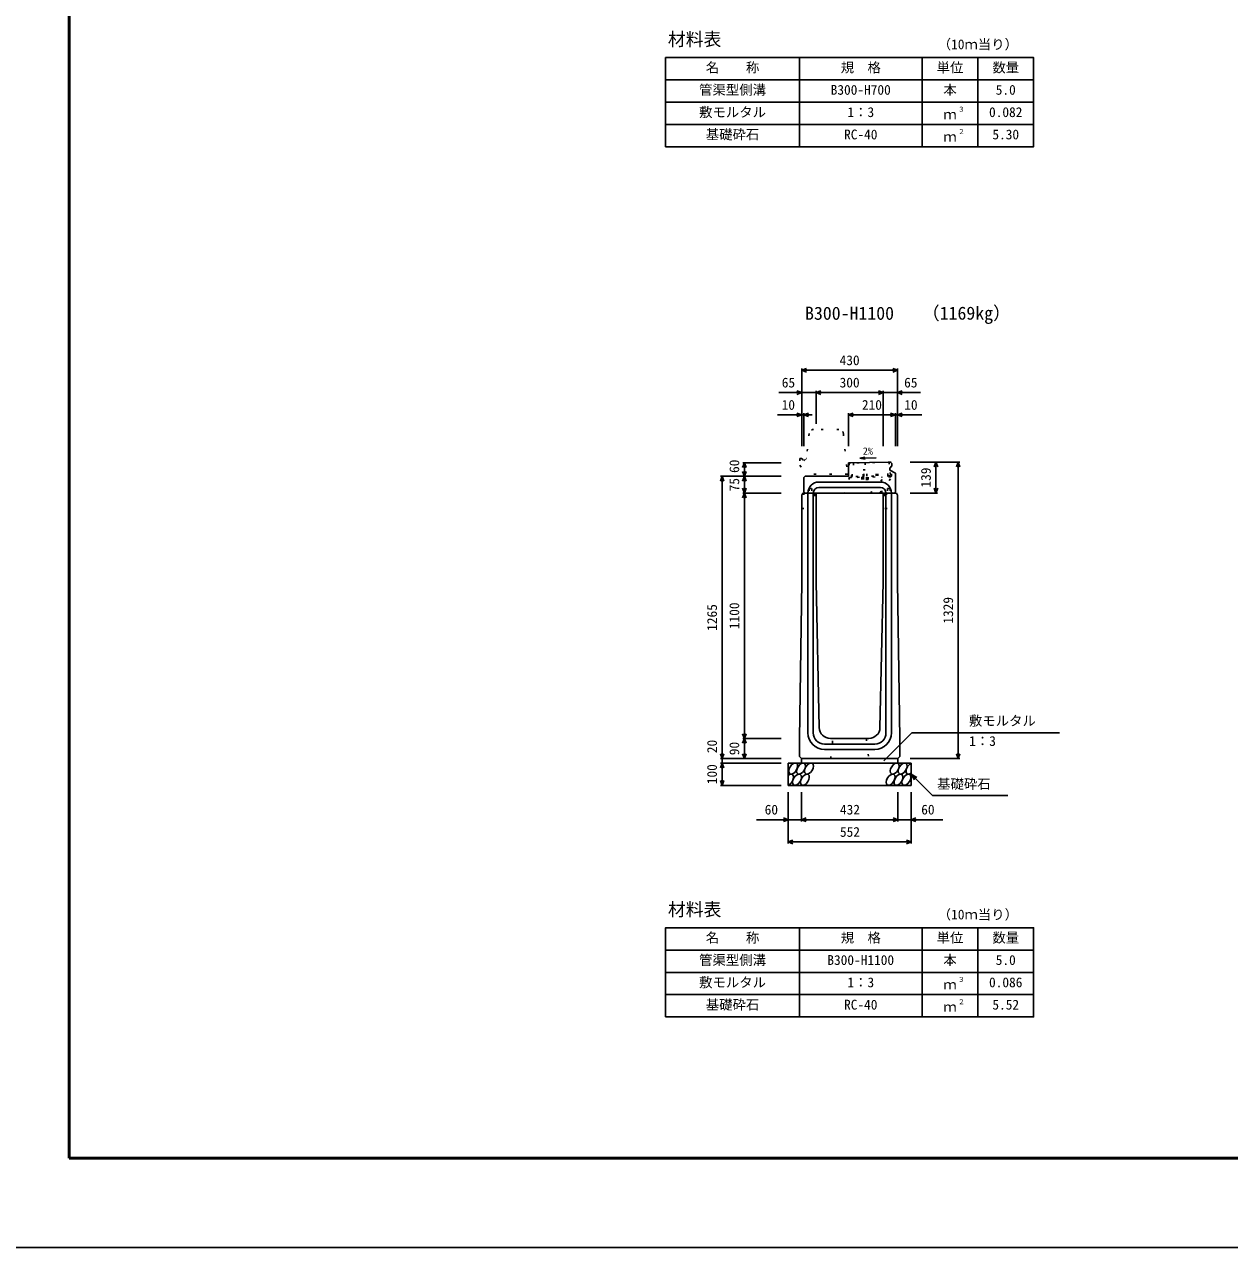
# Model space of a CAD drawing. Units: millimetres, scale not verified. Extents: x -12600 to 12600, y -5940 to 5940.
# Drawn here: x -4000 to 1403, y -5940 to -458 of the extents above; entities that cross this region are included whole.
import ezdxf
from ezdxf.enums import TextEntityAlignment as Align

# ---------------------------------------------------------------- set-up
doc = ezdxf.new("R2010")
doc.units = ezdxf.units.MM
doc.header["$LTSCALE"] = 40
doc.linetypes.add('DOTTED', pattern=[1.75, 0.25, -1.5])
for name, color, linetype, lineweight in [('0-0_DIM', 7, 'Continuous', 25), ('0-1_Defpoints', 5, 'Continuous', 25), ('0-2_HATCH', 6, 'Continuous', 25), ('0-3_HYO', 3, 'Continuous', 25), ('0-4_HYO2', 4, 'Continuous', 25), ('0-5_OUTLINE', 3, 'Continuous', 25), ('0-6_OUTLINE2', 4, 'DOTTED', 25), ('0-7_TXT', 7, 'Continuous', 25), ('0-8_WAKU', 3, 'Continuous', 25)]:
    doc.layers.add(name, color=color, linetype=linetype, lineweight=lineweight)
doc.styles.add('ＭＳ ゴシック', font='')
doc.styles.get('ＭＳ ゴシック').set_extended_font_data('MS Gothic')

msp = doc.modelspace()

# ---------------------------------------------------------------- linework, layer by layer
at = {"layer": '0-0_DIM'}
for p, q in [((-515, -2348.54), (-515, -2001.04)), ((-85, -2008.54), (-515, -2008.54)), ((-85, -2348.54), (-85, -2001.04)), ((-515, -2108.54), (-616.98, -2108.54)), ((-450, -2108.54), (-515, -2108.54)), ((-450, -2101.04), (-450, -2248.54)), ((-450, -2108.54), (-150, -2108.54)), ((-150, -2101.04), (-150, -2348.54)), ((-85, -2108.54), (-150, -2108.54)), ((-85, -2108.54), (16.98, -2108.54)), ((-623.38, -2208.54), (-515, -2208.54)), ((-505, -2208.54), (-515, -2208.54)), ((-505, -2201.04), (-505, -2348.54)), ((-468.7, -2208.54), (-505, -2208.54)), ((-305, -2201.04), (-305, -2348.54)), ((-305, -2208.54), (-95, -2208.54)), ((-95, -2201.04), (-95, -2348.54)), ((-95, -2208.54), (-85, -2208.54)), ((23.38, -2208.54), (-85, -2208.54)), ((-779.5, -2423.54), (-607, -2423.54)), ((-772, -2423.54), (-772, -2483.54)), ((194.5, -2419.54), (-28, -2419.54)), ((87, -2419.54), (87, -2558.54)), ((187, -2419.54), (187, -3748.54)), ((-879.5, -2483.54), (-607, -2483.54)), ((-872, -2483.54), (-872, -3748.54)), ((-772, -2558.54), (-772, -2483.54)), ((-779.5, -2558.54), (-607, -2558.54)), ((-772, -2558.54), (-772, -3658.54)), ((94.5, -2558.54), (-28, -2558.54)), ((-779.5, -3658.54), (-607, -3658.54)), ((-772, -3658.54), (-772, -3748.54)), ((-146.89, -3759.35), (-20.66, -3633.11)), ((-20.66, -3633.11), (640.81, -3633.11)), ((-879.5, -3748.54), (-607, -3748.54)), ((-879.5, -3768.54), (-607, -3768.54)), ((-872, -3748.54), (-872, -3768.54)), ((-872, -3768.54), (-872, -3868.54)), ((194.5, -3748.54), (-28, -3748.54)), ((-24, -3818.54), (71.76, -3914.29)), ((-24, -3818.54), (1.98, -3833.54)), ((-24, -3818.54), (-9, -3844.52)), ((-879.5, -3868.54), (-607, -3868.54)), ((-576, -4129.9), (-576, -3898.54)), ((-516, -4029.9), (-516, -3898.54)), ((-84, -4029.9), (-84, -3898.54)), ((-24, -4129.9), (-24, -3898.54)), ((71.76, -3914.29), (409.31, -3914.29)), ((-576, -4022.4), (-717.79, -4022.4)), ((-576, -4022.4), (-516, -4022.4)), ((-516, -4022.4), (-84, -4022.4)), ((-24, -4022.4), (-84, -4022.4)), ((-24, -4022.4), (117.79, -4022.4)), ((-576, -4122.4), (-24, -4122.4))]:
    msp.add_line(p, q, dxfattribs=at)
for points in [[(-493.86, -2016.23), (-515, -2008.54), (-493.86, -2000.84)], [(-106.14, -2000.84), (-85, -2008.54), (-106.14, -2016.23)], [(-536.14, -2100.84), (-515, -2108.54), (-536.14, -2116.23)], [(-428.86, -2116.23), (-450, -2108.54), (-428.86, -2100.84)], [(-171.14, -2100.84), (-150, -2108.54), (-171.14, -2116.23)], [(-63.86, -2100.84), (-85, -2108.54), (-63.86, -2116.23)], [(-536.14, -2200.84), (-515, -2208.54), (-536.14, -2216.23)], [(-483.86, -2216.23), (-505, -2208.54), (-483.86, -2200.84)], [(-283.86, -2216.23), (-305, -2208.54), (-283.86, -2200.84)], [(-116.14, -2216.23), (-95, -2208.54), (-116.14, -2200.84)], [(-63.86, -2200.84), (-85, -2208.54), (-63.86, -2216.23)], [(-779.7, -2444.68), (-772, -2423.54), (-764.3, -2444.68)], [(-764.3, -2462.39), (-772, -2483.54), (-779.7, -2462.39)], [(79.3, -2440.68), (87, -2419.54), (94.7, -2440.68)], [(179.3, -2440.68), (187, -2419.54), (194.7, -2440.68)], [(-864.3, -2504.68), (-872, -2483.54), (-879.7, -2504.68)], [(-779.7, -2504.68), (-772, -2483.54), (-764.3, -2504.68)], [(-779.7, -2537.39), (-772, -2558.54), (-764.3, -2537.39)], [(-779.7, -2579.68), (-772, -2558.54), (-764.3, -2579.68)], [(79.3, -2537.39), (87, -2558.54), (94.7, -2537.39)], [(-764.3, -3637.39), (-772, -3658.54), (-779.7, -3637.39)], [(-779.7, -3679.68), (-772, -3658.54), (-764.3, -3679.68)], [(-864.3, -3727.39), (-872, -3748.54), (-879.7, -3727.39)], [(-764.3, -3727.39), (-772, -3748.54), (-779.7, -3727.39)], [(179.3, -3727.39), (187, -3748.54), (194.7, -3727.39)], [(-864.3, -3789.68), (-872, -3768.54), (-879.7, -3789.68)], [(-864.3, -3847.39), (-872, -3868.54), (-879.7, -3847.39)], [(-597.14, -4014.71), (-576, -4022.4), (-597.14, -4030.1)], [(-494.86, -4030.1), (-516, -4022.4), (-494.86, -4014.71)], [(-105.14, -4014.71), (-84, -4022.4), (-105.14, -4030.1)], [(-2.86, -4014.71), (-24, -4022.4), (-2.86, -4030.1)], [(-554.86, -4130.1), (-576, -4122.4), (-554.86, -4114.71)], [(-45.14, -4114.71), (-24, -4122.4), (-45.14, -4130.1)]]:
    msp.add_lwpolyline(points, dxfattribs=at)
at = {"layer": '0-1_Defpoints'}
msp.add_lwpolyline([(-4200, -5940), (12600, -5940), (12600, 5940), (-4200, 5940)], close=True, dxfattribs=at)
at = {"layer": '0-2_HATCH', "linetype": 'DOTTED'}
for p, q in [((-117.54, -2419.68), (-294, -2423.31)), ((-291.65, -2488.78), (-293, -2423.29)), ((-288.75, -2484.22), (-290, -2423.23)), ((-283, -2423.09), (-281.75, -2484.08)), ((-236.76, -2483.15), (-238.01, -2422.16)), ((-231.02, -2422.02), (-229.76, -2483)), ((-223.13, -2482.87), (-223.73, -2453.87)), ((-180.77, -2481.99), (-182.03, -2421.01)), ((-173.77, -2481.85), (-175.03, -2420.86)), ((-128.78, -2480.92), (-130.04, -2419.93)), ((-123.04, -2419.79), (-121.78, -2480.78)), ((-118.54, -2419.7), (-114.04, -2419.6)), ((-117.37, -2476.19), (-118.54, -2419.7)), ((-112.75, -2482.09), (-114.04, -2419.6)), ((-121.78, -2480.78), (-291.74, -2484.28)), ((-115.69, -2485.15), (-291.65, -2488.78)), ((-237.96, -2487.67), (-237.76, -2497.67)), ((-224.11, -2487.39), (-223.9, -2497.39))]:
    msp.add_line(p, q, dxfattribs=at)
for points in [[(-294, -2423.31), (-302, -2423.48), (-300.66, -2488.47), (-291.66, -2488.28)], [(-239.13, -2483.2), (-239.72, -2454.2), (-223.73, -2453.87)]]:
    msp.add_lwpolyline(points, dxfattribs=at)
msp.add_lwpolyline([(-244.89, -2487.82), (-217.18, -2487.24), (-216.97, -2497.24), (-244.68, -2497.81)], close=True, dxfattribs=at)
for centre, radius in [((-121.87, -2476.28), 4.5), ((-115.75, -2482.15), 3)]:
    msp.add_arc(centre, radius, 271.18119, 1.18119, dxfattribs=at)
at = {"layer": '0-2_HATCH'}
for centre in [(-553.11, -3793.54), (-517.63, -3793.54), (-482.16, -3793.54), (-97.95, -3793.54), (-62.48, -3793.54), (-536.23, -3843.54), (-500.75, -3843.54), (-116.55, -3843.54), (-81.07, -3843.54), (-45.59, -3843.54)]:
    msp.add_ellipse(centre, major_axis=(14.54, 23.54), ratio=0.5792, dxfattribs=at)
for centre, start_param, end_param in [((-27, -3793.54), 0.6666252, 4.1103269), ((-571.7, -3843.54), 3.7419964, 7.318141)]:
    msp.add_ellipse(centre, major_axis=(14.54, 23.54), ratio=0.5792, start_param=start_param, end_param=end_param, dxfattribs=at)
at = {"layer": '0-3_HYO'}
for p, q in [((-525, -606.64), (-525, -1006.64)), ((25, -606.64), (25, -1006.64)), ((275, -606.64), (275, -1006.64)), ((-1125, -706.64), (525, -706.64)), ((-525, -4506.64), (-525, -4906.64)), ((25, -4506.64), (25, -4906.64)), ((275, -4506.64), (275, -4906.64)), ((-1125, -4606.64), (525, -4606.64))]:
    msp.add_line(p, q, dxfattribs=at)
for points in [[(-1125, -1006.64), (525, -1006.64), (525, -606.64), (-1125, -606.64)], [(-1125, -4906.64), (525, -4906.64), (525, -4506.64), (-1125, -4506.64)]]:
    msp.add_lwpolyline(points, close=True, dxfattribs=at)
at = {"layer": '0-4_HYO2'}
for p, q in [((-1125, -806.64), (525, -806.64)), ((-1125, -906.64), (525, -906.64)), ((-1125, -4706.64), (525, -4706.64)), ((-1125, -4806.64), (525, -4806.64))]:
    msp.add_line(p, q, dxfattribs=at)
at = {"layer": '0-5_OUTLINE', "linetype": 'DOTTED'}
for p, q in [((-481.81, -2291.59), (-493, -2403.54)), ((-348.1, -2273.54), (-461.9, -2273.54)), ((-328.2, -2291.55), (-310, -2473.54)), ((-523, -2403.54), (-523, -2433.54)), ((-523, -2403.54), (-515, -2403.54)), ((-523, -2433.54), (-500, -2473.54)), ((-310, -2473.54), (-500, -2473.54))]:
    msp.add_line(p, q, dxfattribs=at)
at = {"layer": '0-5_OUTLINE'}
for p, q in [((-117, -2419.66), (-305, -2423.54)), ((-305, -2423.54), (-305, -2483.54)), ((-120, -2446.54), (-111, -2436.54)), ((-120, -2446.54), (-120, -2456.54)), ((-120, -2456.54), (-95, -2469.54)), ((-117, -2419.66), (-111, -2425.54)), ((-111, -2425.54), (-111, -2436.54)), ((-505, -2489.54), (-499, -2483.54)), ((-505, -2552.54), (-505, -2489.54)), ((-499, -2483.54), (-305, -2483.54)), ((-95, -2552.54), (-95, -2469.54)), ((-515, -2568.54), (-510, -2558.54)), ((-515, -2568.54), (-515, -2958.54)), ((-510, -2558.54), (-90, -2558.54)), ((-505, -2552.54), (-499, -2558.54)), ((-450, -2558.54), (-450, -2958.54)), ((-150, -2558.54), (-150, -2958.54)), ((-101, -2558.54), (-95, -2552.54)), ((-90, -2558.54), (-85, -2568.54)), ((-85, -2568.54), (-85, -2958.54)), ((-515, -2958.54), (-525, -3658.54)), ((-450, -2958.54), (-436.05, -3609.61)), ((-163.95, -3609.61), (-150, -2958.54)), ((-85, -2958.54), (-75, -3658.54)), ((-525, -3739.54), (-525, -3658.54)), ((-386.06, -3658.54), (-213.94, -3658.54)), ((-75, -3739.54), (-75, -3658.54)), ((-576, -3768.54), (-24, -3768.54)), ((-576, -3868.54), (-576, -3768.54)), ((-525, -3739.54), (-516, -3748.54)), ((-84, -3748.54), (-516, -3748.54)), ((-516, -3748.54), (-516, -3768.54)), ((-84, -3748.54), (-75, -3739.54)), ((-84, -3748.54), (-84, -3768.54)), ((-24, -3868.54), (-24, -3768.54)), ((-576, -3868.54), (-24, -3868.54))]:
    msp.add_line(p, q, dxfattribs=at)
at = {"layer": '0-5_OUTLINE', "linetype": 'DOTTED'}
msp.add_lwpolyline([(-515, -2403.54), (-505, -2413.54), (-495, -2403.54), (-493, -2403.54)], dxfattribs=at)
for centre, start, end in [((-461.9, -2293.54), 90, 174.40835), ((-348.1, -2293.54), 4.08463, 90)]:
    msp.add_arc(centre, 20, start, end, dxfattribs=at)
at = {"layer": '0-5_OUTLINE'}
for centre, start, end in [((-386.06, -3608.54), 181.22758, 269.80012), ((-213.94, -3608.54), 270, 358.77242)]:
    msp.add_arc(centre, 50, start, end, dxfattribs=at)
at = {"layer": '0-6_OUTLINE2'}
for p, q in [((-206.89, -2558.54), (-118.53, -2457.3)), ((-300.67, -2487.96), (-320, -2558.54)), ((-164.35, -2558.54), (-96.63, -2468.69)), ((-155, -2558.54), (-155, -2485.96)), ((-512.25, -2563.04), (-458, -2563.04)), ((-481, -2538.04), (-469, -2538.04)), ((-481, -2538.04), (-481, -2563.04)), ((-469, -2538.04), (-469, -2563.04)), ((-458, -2563.04), (-458, -2628.54)), ((-142, -2563.04), (-87.75, -2563.04)), ((-131, -2538.04), (-119, -2538.04)), ((-131, -2538.04), (-131, -2563.04)), ((-119, -2538.04), (-119, -2563.04)), ((-515, -2628.54), (-458, -2628.54)), ((-385, -3748.54), (-375, -3658.54)), ((-225, -3658.54), (-215, -3748.54))]:
    msp.add_line(p, q, dxfattribs=at)
at = {"layer": '0-6_OUTLINE2', "linetype": 'Continuous'}
for p, q in [((-438, -2509.54), (-162, -2509.54)), ((-487, -2558.54), (-487, -3633.54)), ((-463, -2558.54), (-463, -3633.54)), ((-438, -2533.54), (-162, -2533.54)), ((-137, -2558.54), (-137, -3633.54)), ((-113, -2558.54), (-113, -3633.54)), ((-413, -3683.54), (-187, -3683.54)), ((-413, -3707.54), (-187, -3707.54))]:
    msp.add_line(p, q, dxfattribs=at)
at = {"layer": '0-6_OUTLINE2'}
msp.add_lwpolyline([(-142, -2563.04), (-142, -2628.54), (-85, -2628.54)], dxfattribs=at)
at = {"layer": '0-6_OUTLINE2', "linetype": 'Continuous'}
for centre, radius, start, end in [((-438, -2558.54), 49, 90, 180), ((-162, -2558.54), 49, 0, 90), ((-438, -2558.54), 25, 90, 180), ((-162, -2558.54), 25, 0, 90), ((-413, -3633.54), 74, 180, 270), ((-413, -3633.54), 50, 180, 270), ((-187, -3633.54), 50, 270, 0), ((-187, -3633.54), 74, 270, 0)]:
    msp.add_arc(centre, radius, start, end, dxfattribs=at)
at = {"layer": '0-7_TXT'}
for q in [(-231.26, -2397.96), (-180.67, -2401.17), (-231.1, -2406.29)]:
    msp.add_line((-254.81, -2402.58), q, dxfattribs=at)
at = {"layer": '0-8_WAKU', "lineweight": 50}
msp.add_lwpolyline([(-3800, -5540), (12200, -5540), (12200, 5540), (-3800, 5540)], close=True, dxfattribs=at)

# ---------------------------------------------------------------- texts
at = {"layer": '0-0_DIM', "style": 'ＭＳ ゴシック'}
for s, p in [('430', (-345, -1998.54)), ('65', (-604.32, -2098.54)), ('300', (-345, -2098.54)), ('65', (-55.68, -2098.54)), ('10', (-604.84, -2198.54)), ('210', (-245, -2198.54)), ('10', (-55.16, -2198.54)), ('敷モルタル', (234.94, -3614.38)), ('1：3', (235.94, -3705.07)), ('基礎砕石', (92.32, -3897.12)), ('60', (-681, -4012.4)), ('432', (-343.46, -4012.4)), ('60', (21, -4012.4)), ('552', (-343.46, -4112.4))]:
    msp.add_text(s, height=43.99, dxfattribs=at).set_placement(p, align=Align.BOTTOM_LEFT)
for s, p in [('60', (-782, -2468.54)), ('139', (77, -2534.04)), ('75', (-782, -2551.04)), ('1265', (-882, -3176.04)), ('1100', (-782, -3168.54)), ('1329', (177, -3144.04)), ('20', (-882, -3724.22)), ('90', (-782, -3733.54)), ('100', (-882, -3863.54))]:
    msp.add_text(s, height=43.99, rotation=90, dxfattribs=at).set_placement(p, align=Align.BOTTOM_LEFT)
at = {"layer": '0-7_TXT', "style": 'ＭＳ ゴシック'}
for s, height, p in [('材料表', 58.65, (-1115, -571.64)), ('（10ｍ当り）', 43.99, (95, -582.64)), ('名\u3000\u3000称', 43.99, (-945, -686.64)), ('規\u3000格', 43.99, (-340, -686.64)), ('単位', 43.99, (90, -686.64)), ('数量', 43.99, (340, -686.64)), ('管渠型側溝', 43.99, (-975, -786.64)), ('B300-H700', 43.99, (-385, -786.64)), ('本', 43.99, (120, -786.64)), ('5.0', 43.99, (355, -786.64)), ('敷モルタル', 43.99, (-975, -886.64)), ('1：3', 43.99, (-310, -886.64)), ('ｍ', 43.99, (120, -896.64)), ('３', 21.99, (185.54, -856.27)), ('0.082', 43.99, (325, -886.64)), ('基礎砕石', 43.99, (-945, -986.64)), ('RC-40', 43.99, (-325, -986.64)), ('２', 21.99, (185.54, -956.27)), ('5.30', 43.99, (340, -986.64)), ('ｍ', 43.99, (120, -996.64)), ('B300-H1100', 58.65, (-500, -1799.56)), ('（1169kg）', 58.65, (23.7, -1799.16)), ('2%', 32.99, (-240.86, -2397.1)), ('材料表', 58.65, (-1115, -4471.64)), ('（10ｍ当り）', 43.99, (95, -4482.64)), ('名\u3000\u3000称', 43.99, (-945, -4586.64)), ('規\u3000格', 43.99, (-340, -4586.64)), ('単位', 43.99, (90, -4586.64)), ('数量', 43.99, (340, -4586.64)), ('管渠型側溝', 43.99, (-975, -4686.64)), ('B300-H1100', 43.99, (-400, -4686.64)), ('本', 43.99, (120, -4686.64)), ('5.0', 43.99, (355, -4686.64)), ('敷モルタル', 43.99, (-975, -4786.64)), ('1：3', 43.99, (-310, -4786.64)), ('ｍ', 43.99, (120, -4796.64)), ('３', 21.99, (185.54, -4756.27)), ('0.086', 43.99, (325, -4786.64)), ('基礎砕石', 43.99, (-945, -4886.64)), ('RC-40', 43.99, (-325, -4886.64)), ('ｍ', 43.99, (120, -4896.64)), ('２', 21.99, (185.54, -4856.27)), ('5.52', 43.99, (340, -4886.64))]:
    msp.add_text(s, height=height, dxfattribs=at).set_placement(p, align=Align.BOTTOM_LEFT)

doc.saveas('drawing.dxf')
